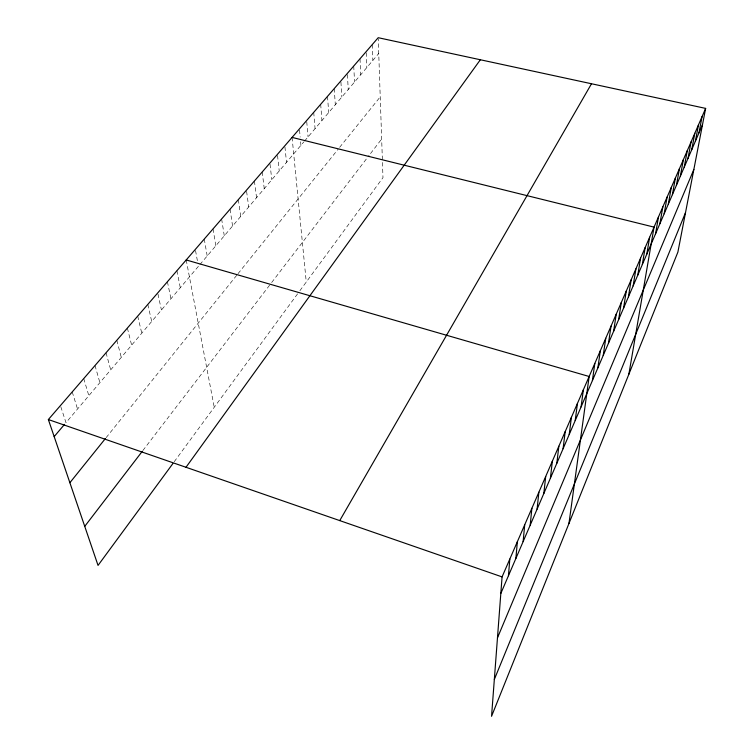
<?xml version="1.0" encoding="UTF-8"?>
<svg xmlns="http://www.w3.org/2000/svg" width="754" height="754" viewBox="0 0 754 754"><rect width="100%" height="100%" fill="white"/><g stroke="black" fill="none" stroke-linecap="round" stroke-linejoin="round"><path stroke-width="0.57" stroke-dasharray="3.77 2.83" d="M174.212 461.75L298.565 292.514M299.866 290.752L382.985 177.633L378.244 38.831M142.855 450.553L270.931 283.476M271.638 282.552L369.083 155.437M370.516 153.571L381.665 139.019M106.125 437.65L237.293 274.579M238.019 273.674L338.226 149.094M339.63 147.35L380.223 96.88M198.406 266.341L65.994 422.655L60.424 405.577M199.876 264.616L303.787 141.95M304.503 141.111L378.744 53.468M72.214 391.929L77.539 409.017M83.741 378.583L88.84 395.68M95.013 365.539L99.886 382.636M106.041 352.778L110.706 369.875M116.823 340.29L121.281 357.387M127.369 328.075L131.639 345.162M137.699 316.124L141.78 333.193M147.812 304.418L151.705 321.468M157.963 294.088L161.431 309.998M167.407 281.732L170.951 298.744M176.907 270.733L180.291 287.726M186.21 259.96L214.24 407.273M195.531 250.535L197.378 260.696M204.268 239.056L207.199 255.964M213.033 228.905L215.823 245.785M221.629 218.962L224.277 235.804M230.055 209.207L232.581 226.002M238.33 199.631L240.724 216.398M246.596 191.356L248.707 206.964M254.4 181.026L256.558 197.708M262.213 171.978L264.249 188.613M270.017 164.202L271.808 179.697M277.538 155.484L279.234 170.932M284.927 146.917L286.529 162.327M292.081 137.407L306.265 282.043M299.536 130.074L300.186 137.105M300.62 141.79L300.94 145.305M306.746 121.714L308.056 136.908M313.73 112.337L315.059 128.651M320.695 104.278L321.93 120.536M327.528 96.361L328.678 112.572M334.248 88.586L335.313 104.731M340.931 82.082L341.835 97.04M347.415 74.571L348.244 89.472M353.73 66.032L354.55 82.026M360.007 58.774L360.751 74.712M366.218 52.761L366.849 67.511M372.24 44.609L372.844 60.433"/><path stroke-width="1.13" d="M705.64 108.397L502.07 576.895L491.551 716.3L677.893 252.1L705.64 108.397L378.206 37.7L48.36 419.544L98.039 565.406L172.892 463.55M508.45 575.717L509.817 559.082M515.877 558.441L517.357 541.721M523.135 541.589L524.709 524.803M530.203 525.161L531.872 508.3M537.102 509.12L538.865 492.211M543.832 493.474L545.689 476.509M550.411 478.196L552.343 461.194M556.829 463.267L558.846 446.236M563.097 448.696L565.189 431.627M569.223 434.445L571.391 417.367M575.217 420.525L577.441 403.428M581.07 406.915L583.36 389.809M568.959 523.474L589.147 376.491L186.21 259.96M592.399 380.591L594.812 363.466M597.875 367.858L600.344 350.733M603.238 355.388L605.754 338.273M608.487 343.193L611.051 326.086M613.624 331.251L616.235 314.154M618.657 319.555L621.305 302.477M623.586 308.094L626.282 291.035M628.421 296.869L631.145 279.838M633.153 285.879L635.914 268.867M637.79 275.097L640.589 258.113M642.333 264.531L645.16 247.576M646.791 254.173L649.656 237.246M628.864 374.238L654.048 227.124L292.081 137.407M655.575 233.749L658.496 216.888M659.901 223.684L662.851 206.869M664.151 213.816L667.12 197.039M668.317 204.136L671.314 187.397M672.398 194.645L675.414 177.944M676.404 185.324L679.448 168.67M680.344 176.182L683.397 159.575M684.208 167.209L687.28 150.649M687.997 158.397L691.088 141.884M691.72 149.744L694.82 133.279M695.367 141.252L698.496 124.834M698.958 132.902L702.097 116.54M494.332 679.448L685.499 212.675M497.47 637.856L693.85 169.443M500.826 593.445L702.492 124.702M339.743 520.599L591.504 83.751M186.002 467.273L480.345 59.755M84.74 526.358L142.176 451.439M69.877 482.72L105.428 438.517M54.175 436.604L64.514 424.398M48.36 419.544L502.07 576.895"/></g></svg>
